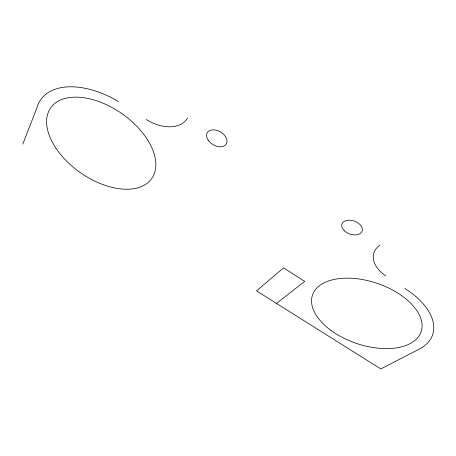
<?xml version="1.0" encoding="UTF-8"?>
<svg xmlns="http://www.w3.org/2000/svg" width="456" height="456" viewBox="0 0 456 456"><rect width="100%" height="100%" fill="white"/><g stroke="black" fill="none" stroke-linecap="round" stroke-linejoin="round"><path stroke-width="0.68" d="M22.8 144.107L36.793 108.203A74.054 43.383 34.9 0 1 118.383 101.494M276.501 303.428L304.716 281.375L283.592 267.894L256.489 290.86L380.834 368.95L419.919 348.749A68.856 38.184 18.6 0 0 404.957 288.511M385.947 276.074A34.36 21.022 16.1 0 1 379.899 245.214M187.576 118.053A36.423 23.986 35.5 0 1 146.256 119.535M344.132 230.571A10.727 6.846 19.4 0 0 361.796 231.882A10.727 6.846 19.4 0 0 350.168 220.214A10.727 6.846 19.4 0 0 344.132 230.571M208.267 140.294A11.052 7.37 30.5 0 0 225.954 144.455A11.052 7.37 30.5 0 0 216.167 130.188A11.052 7.37 30.5 0 0 208.267 140.294M330.868 330.315A57.331 31.772 18.6 0 0 421.15 331.666A57.331 31.772 18.6 0 0 348.424 278.16A57.331 31.772 18.6 0 0 330.868 330.315M55.928 148.177A61.651 36.092 34.9 0 0 150.303 180.331A61.651 36.092 34.9 0 0 97.396 101.05A61.651 36.092 34.9 0 0 55.928 148.177"/></g></svg>
